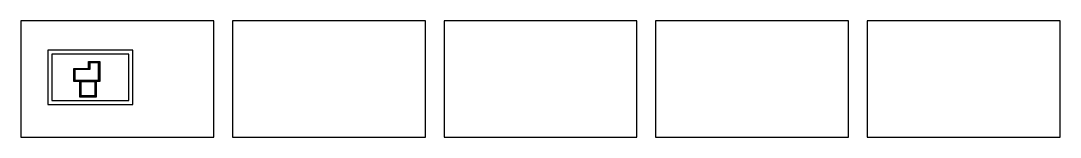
# Model space of a CAD drawing. Header units: inches. Extents: x 591 to 16752, y -1483 to 317.
import ezdxf

# ---------------------------------------------------------------- set-up
doc = ezdxf.new("R2010")
doc.units = ezdxf.units.IN
doc.header["$MEASUREMENT"] = 0
for name, color, linetype in [('SS - Footings_(3)', 3, 'Continuous'), ('SS - Foundation_Wall_(2)', 2, 'Continuous'), ('SS - Site_Property_Line_(116)', 116, 'Continuous')]:
    doc.layers.add(name, color=color, linetype=linetype)

msp = doc.modelspace()

# ---------------------------------------------------------------- linework, layer by layer
for points in [[(591, -1483), (2991, -1483), (3591, -1483), (3591, 317), (591, 317)], [(3882, -1483), (6282, -1483), (6882, -1483), (6882, 317), (3882, 317)], [(7172, -1483), (9572, -1483), (10172, -1483), (10172, 317), (7172, 317)], [(10462, -1483), (12862, -1483), (13462, -1483), (13462, 317), (10462, 317)], [(13752, -1483), (16152, -1483), (16752, -1483), (16752, 317), (13752, 317)], [(1013, -976), (2333, -976), (2333, -136), (1013, -136)]]:
    msp.add_lwpolyline(points, close=True)
at = {"layer": 'SS - Footings_(3)'}
for points in [[(1510, -622), (1414, -622), (1414, -418), (1644, -418), (1644, -314), (1822, -314), (1822, -376), (1822, -622), (1762, -622), (1762, -862), (1510, -862)], [(1434, -438), (1434, -602), (1516, -602), (1756, -602), (1802, -602), (1802, -376), (1802, -334), (1664, -334), (1664, -438)], [(1742, -622), (1742, -842), (1530, -842), (1530, -622)]]:
    msp.add_lwpolyline(points, close=True, dxfattribs=at)
at = {"layer": 'SS - Foundation_Wall_(2)'}
for points in [[(1516, -616), (1420, -616), (1420, -424), (1650, -424), (1650, -320), (1816, -320), (1816, -376), (1816, -616), (1756, -616), (1756, -856), (1516, -856)], [(1428, -432), (1428, -608), (1516, -608), (1756, -608), (1808, -608), (1808, -376), (1808, -328), (1658, -328), (1658, -432)], [(1748, -616), (1748, -848), (1524, -848), (1524, -616)]]:
    msp.add_lwpolyline(points, close=True, dxfattribs=at)
at = {"layer": 'SS - Site_Property_Line_(116)'}
msp.add_lwpolyline([(1073, -916), (2273, -916), (2273, -196), (1073, -196)], close=True, dxfattribs=at)

doc.saveas('drawing.dxf')
